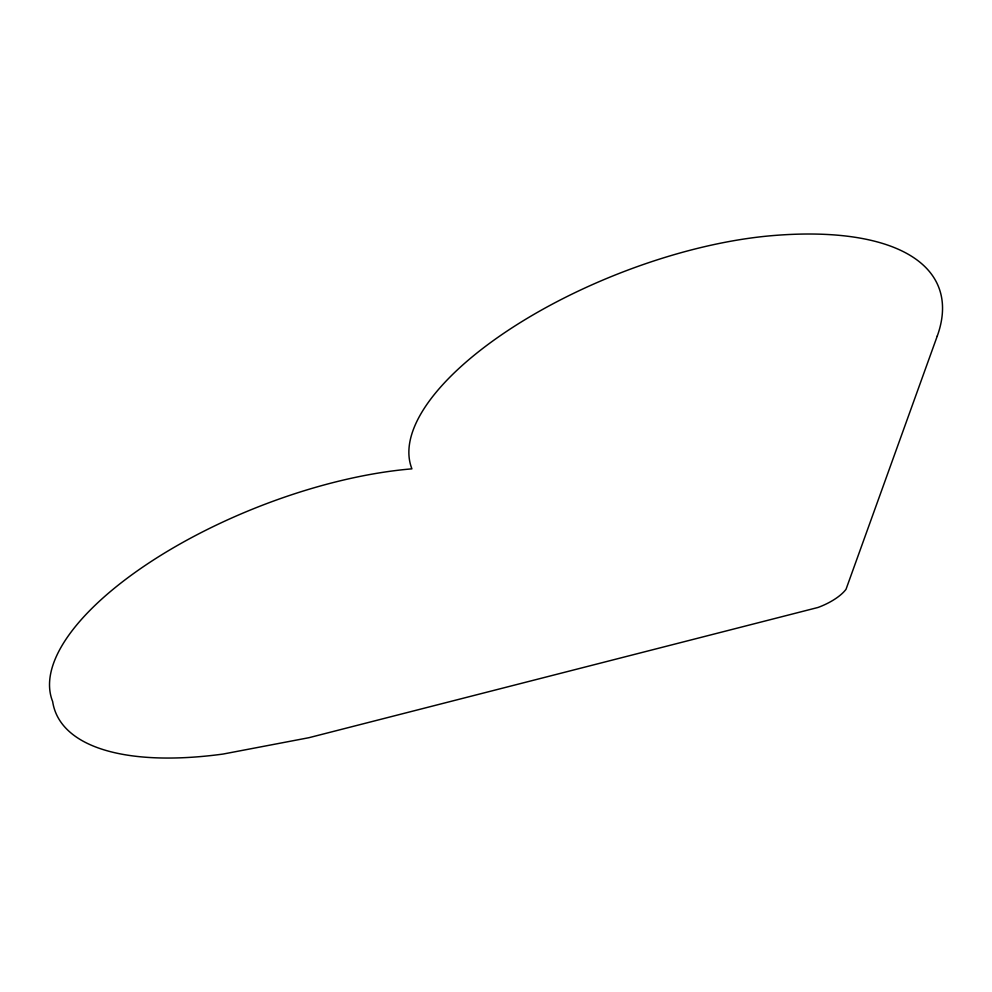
<?xml version="1.0" encoding="UTF-8"?>
<svg xmlns="http://www.w3.org/2000/svg" width="992" height="992" viewBox="0 0 992 992"><rect width="100%" height="100%" fill="white"/><g stroke="black" fill="none" stroke-linecap="round" stroke-linejoin="round"><path stroke-width="1.49" d="M937.254 336.09L846.015 589.322A36.642 14.731 -21.5 0 1 818.016 607.464L308.872 737.713L223.076 754.056A292.64 117.626 -21.5 0 1 52.65 701.518A262.558 105.536 -21.5 0 1 152.532 560.592A262.558 105.536 -21.5 0 1 411.916 468.844A263.426 105.884 -21.5 0 1 512.232 327.682A263.426 105.884 -21.5 0 1 771.962 235.662A337.305 135.582 -21.5 0 1 937.254 336.09"/></g></svg>
